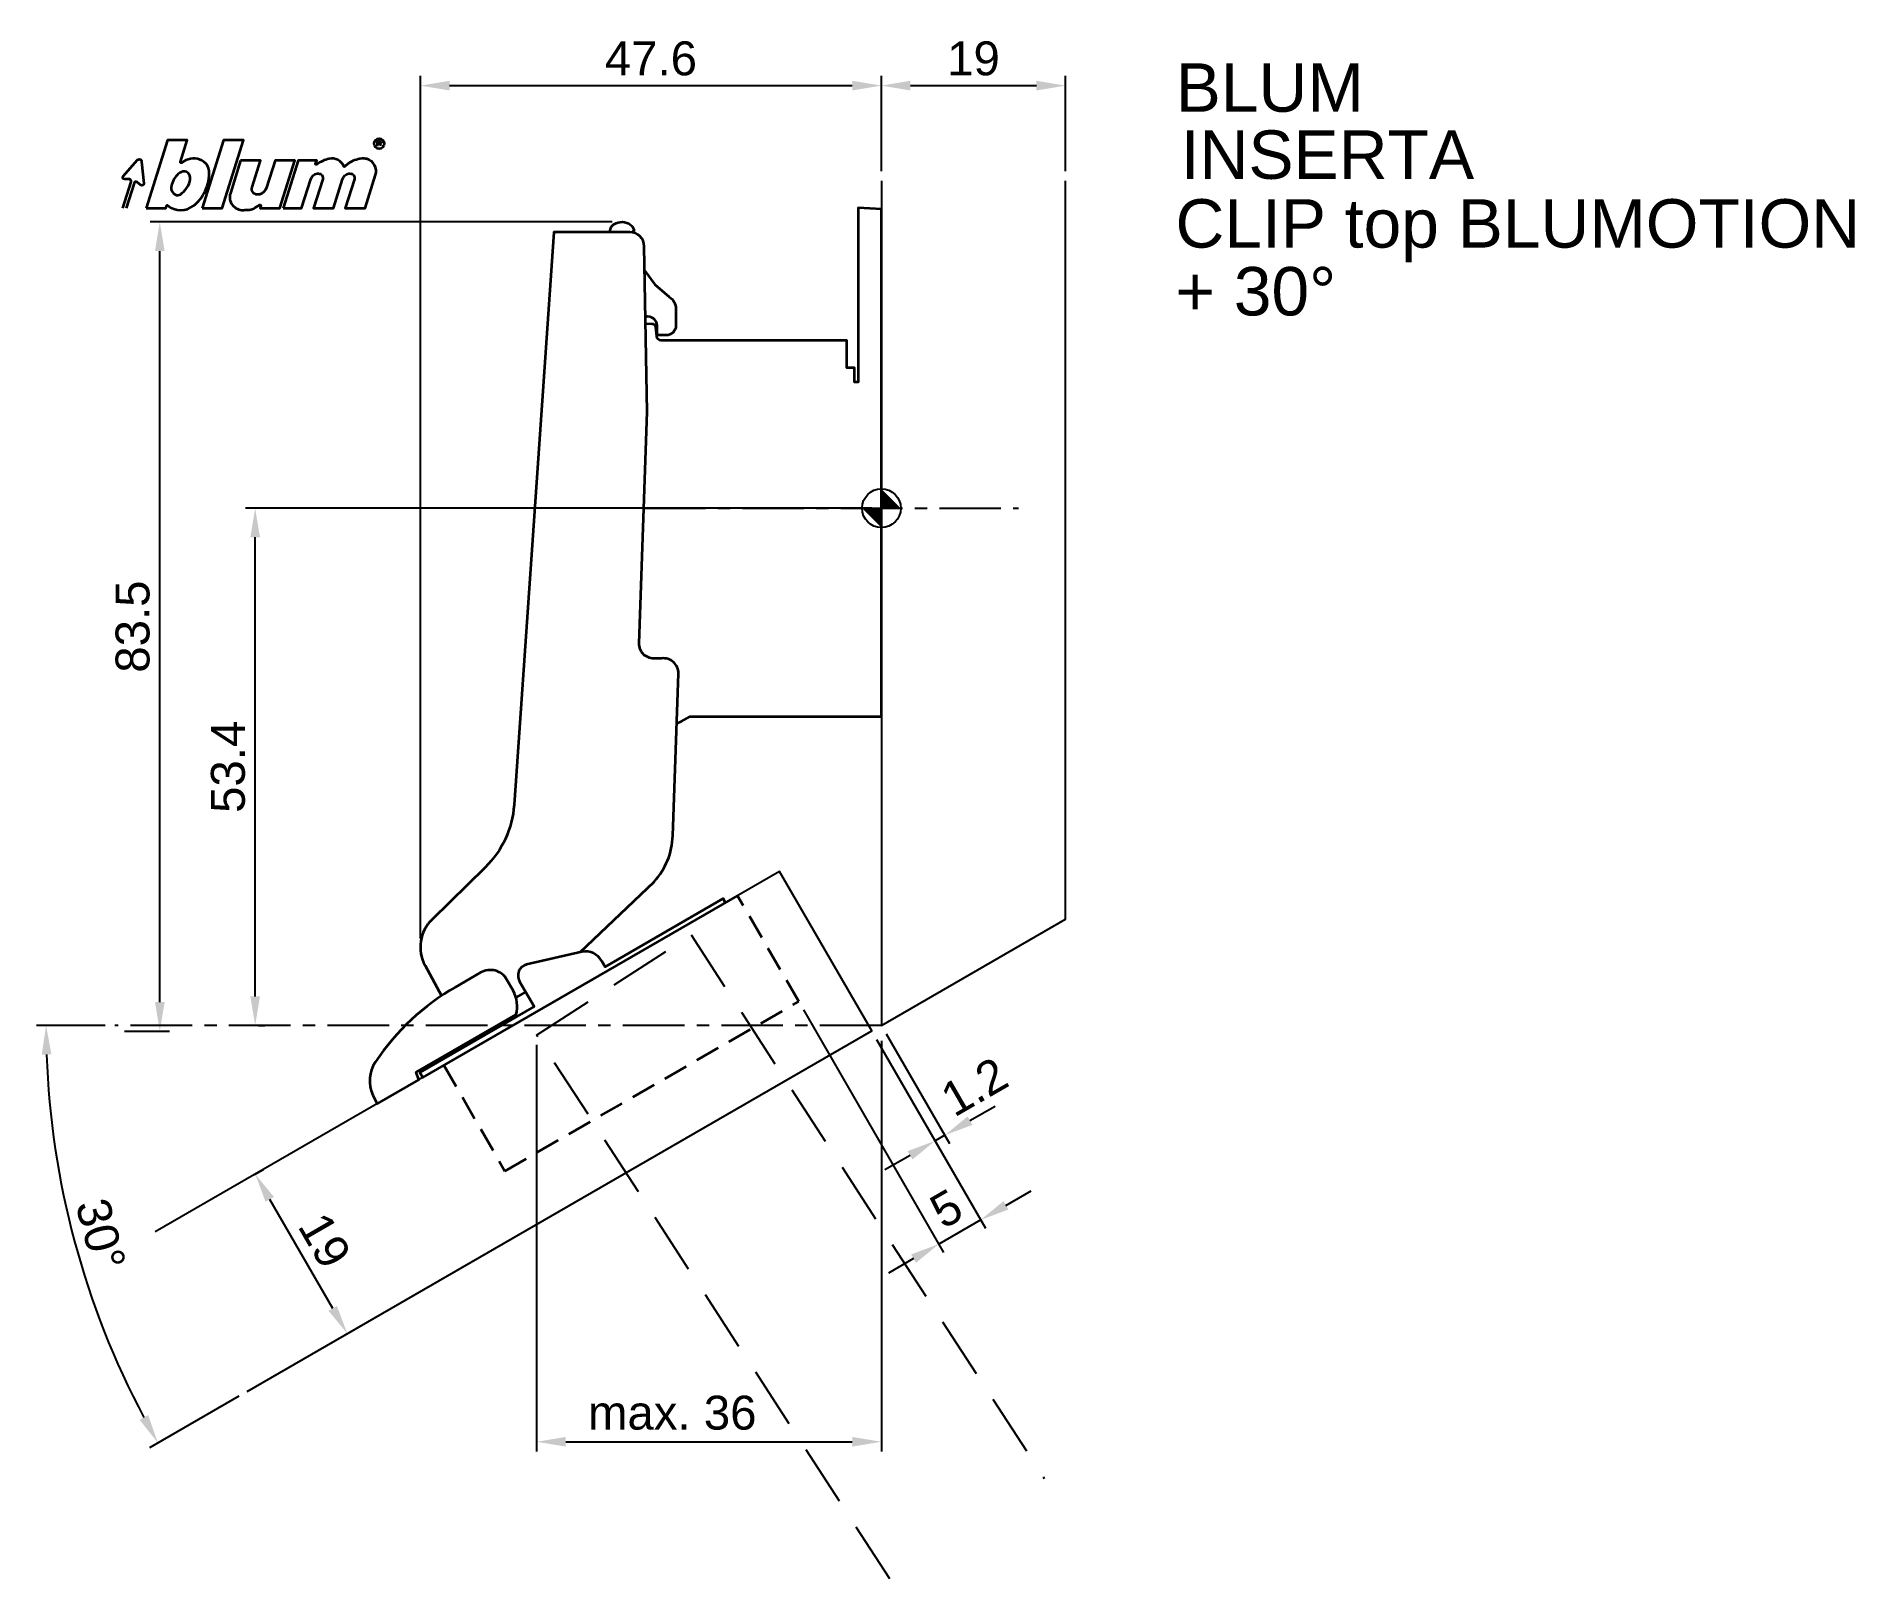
# Model space of a CAD drawing. Extents: x -87 to 100, y -110 to 49.
import ezdxf

# ---------------------------------------------------------------- set-up
doc = ezdxf.new("R2010")
doc.units = 0
doc.header["$PDMODE"] = 35
doc.header["$PDSIZE"] = 5
doc.linetypes.add('MITTE', pattern=[50.8, 31.75, -6.35, 6.35, -6.35])
doc.linetypes.add('STRICHLINIE', pattern=[19.05, 12.7, -6.35])
doc.layers.get('Defpoints').update_dxf_attribs({"linetype": 'CONTINUOUS'})
doc.layers.add('1', color=2, linetype='CONTINUOUS')
doc.layers.add('5', color=1, linetype='CONTINUOUS')
doc.layers.add('6', color=3, linetype='CONTINUOUS', lineweight=35)
doc.styles.add('Beschlag', font='ARIAL.TTF')
doc.dimstyles.new('Beschlag', dxfattribs={"dimtxt": 3.5, "dimasz": 3, "dimexe": 1, "dimexo": 1, "dimgap": 1, "dimtad": 1, "dimdec": 1, "dimdsep": 46, "dimtxsty": 'Beschlag', "dimcen": 2, "dimclrd": 256, "dimclre": 256, "dimclrt": 256, "dimadec": 1, "dimazin": 2, "dimtfac": 0.71, "dimtdec": 1, "dimtix": 1, "dimtmove": 2, "dimatfit": 0, "dimfxl": 0, "dimtolj": 1, "dimlwd": -1, "dimlwe": -1, "dimarcsym": 0})

# ---------------------------------------------------------------- blocks, each defined once
blk = doc.blocks.new('NullPunkt')
at = {"layer": '5'}
for points in [[(0, 2), (0, -2)], [(-2, 0), (2, 0)]]:
    blk.add_lwpolyline(points, dxfattribs=at)
blk.add_circle((0, 0), 2, dxfattribs=at)
for points in [[(0, 0), (-2, 0), (0, 2)], [(0, 0), (2, 0), (0, -2)]]:
    blk.add_solid(points, dxfattribs=at)
blk = doc.blocks.new('*D1')
at = {"layer": '1'}
for p, q in [((-1, 0), (-65.61, 0)), ((-64.61, -50.38), (-64.61, -3)), ((-64.25, -53.38), (-63.61, -53.38))]:
    blk.add_line(p, q, dxfattribs=at)
for points in [[(-65.11, -3), (-64.11, -3), (-64.61, 0)], [(-65.11, -50.38), (-64.11, -50.38), (-64.61, -53.38)]]:
    blk.add_solid(points, dxfattribs=at)
at = {"layer": 'Defpoints', "color": 0}
for p in [(-64.61, 0), (0, 0), (-65.25, -53.38)]:
    blk.add_point(p, dxfattribs=at)
at = {"layer": '1', "insert": (-67.4, -26.69), "char_height": 3.5, "attachment_point": 5, "rotation": 90, "style": 'Beschlag'}
blk.add_mtext('\\A1;53.4', dxfattribs=at)
blk = doc.blocks.new('*D2')
at = {"layer": '1'}
for p, q in [((-27.79, 29.54), (-75.45, 29.54)), ((-74.45, -50.97), (-74.45, 26.54)), ((-78.1, -53.97), (-73.45, -53.97))]:
    blk.add_line(p, q, dxfattribs=at)
for points in [[(-74.95, 26.54), (-73.95, 26.54), (-74.45, 29.54)], [(-74.95, -50.97), (-73.95, -50.97), (-74.45, -53.97)]]:
    blk.add_solid(points, dxfattribs=at)
at = {"layer": 'Defpoints', "color": 0}
for p in [(-74.45, 29.54), (-26.79, 29.54), (-79.1, -53.97)]:
    blk.add_point(p, dxfattribs=at)
at = {"layer": '1', "insert": (-77.24, -12.22), "char_height": 3.5, "attachment_point": 5, "rotation": 90, "style": 'Beschlag'}
blk.add_mtext('\\A1;83.5', dxfattribs=at)
blk = doc.blocks.new('*D3')
at = {"layer": '1'}
for p, q in [((-47.56, -44.41), (-47.56, 44.61)), ((-44.56, 43.61), (-3, 43.61)), ((0, 34.79), (0, 44.61))]:
    blk.add_line(p, q, dxfattribs=at)
for points in [[(-44.56, 44.11), (-44.56, 43.11), (-47.56, 43.61)], [(-3, 44.11), (-3, 43.11), (0, 43.61)]]:
    blk.add_solid(points, dxfattribs=at)
at = {"layer": 'Defpoints', "color": 0}
for p in [(0, 43.61), (0, 33.79), (-47.56, -45.41)]:
    blk.add_point(p, dxfattribs=at)
at = {"layer": '1', "insert": (-23.78, 46.4), "char_height": 3.5, "attachment_point": 5, "style": 'Beschlag'}
blk.add_mtext('\\A1;47.6', dxfattribs=at)
blk = doc.blocks.new('*D4')
at = {"layer": '1'}
for p, q in [((0, 34.79), (0, 44.61)), ((3, 43.61), (16, 43.61)), ((19, 34.79), (19, 44.61))]:
    blk.add_line(p, q, dxfattribs=at)
for points in [[(3, 44.11), (3, 43.11), (0, 43.61)], [(16, 44.11), (16, 43.11), (19, 43.61)]]:
    blk.add_solid(points, dxfattribs=at)
at = {"layer": 'Defpoints', "color": 0}
for p in [(19, 43.61), (0, 33.79), (19, 33.79)]:
    blk.add_point(p, dxfattribs=at)
at = {"layer": '1', "insert": (9.5, 46.4), "char_height": 3.5, "attachment_point": 5, "style": 'Beschlag'}
blk.add_mtext('\\A1;19', dxfattribs=at)
blk = doc.blocks.new('*D5')
at = {"layer": '1'}
for p, q in [((-35.57, -55.39), (-35.57, -97.35)), ((0, -54.97), (0, -97.35)), ((-32.57, -96.35), (-3, -96.35))]:
    blk.add_line(p, q, dxfattribs=at)
for points in [[(-32.57, -95.85), (-32.57, -96.85), (-35.57, -96.35)], [(-3, -95.85), (-3, -96.85), (0, -96.35)]]:
    blk.add_solid(points, dxfattribs=at)
at = {"layer": 'Defpoints', "color": 0}
for p in [(-35.57, -54.39), (0, -53.97), (0, -96.35)]:
    blk.add_point(p, dxfattribs=at)
at = {"layer": '1', "insert": (-21.58, -93.37), "char_height": 3.5, "attachment_point": 5, "style": 'Beschlag'}
blk.add_mtext('\\A1;max. 36', dxfattribs=at)
blk = doc.blocks.new('Logo_BLUM')
at = {"layer": '6', "color": 20, "linetype": 'Continuous'}
for points in [[(2.39, 0), (4.43, 0), (4.52, 0.26, -0.512391), (4.62, 0.29, 0.357881), (7.3, 0.25, 0.116336), (8.5, 1.76, 0.127435), (8.89, 3.85, 0.227045), (8.36, 4.79, 0.273775), (6.5, 4.93), (6.04, 4.67, -0.689828), (5.94, 4.76), (6.65, 7), (4.61, 7)], [(5.59, 3.39, 0.16703), (4.99, 2.14, 0.322673), (5.41, 1.39, 0.260102), (5.93, 1.42, 0.211929), (6.95, 3, 0.250706), (6.73, 3.62, 0.316796), (6.01, 3.72, 0.086595)], [(12.15, 4.9), (11.09, 1.53, 0.527578), (12.44, -0.2, -0.003338), (13.06, -0.17, 0.131781), (13.63, 0.02), (14.12, 0.32, -0.706223), (14.22, 0.24), (14.15, 0), (16.19, 0), (17.75, 4.9), (15.7, 4.9), (14.81, 2.11, -0.253672), (14.11, 1.42, -0.127823), (13.72, 1.42, -0.447747), (13.33, 2.15), (14.2, 4.9)], [(16.53, 0), (18.44, 0), (19.39, 3, -0.282196), (20.04, 3.56, -0.141376), (20.38, 3.52, -0.3938), (20.62, 2.99), (19.67, 0), (21.72, 0), (22.67, 3, -0.282189), (23.31, 3.56, -0.141385), (23.65, 3.52, -0.393792), (23.89, 2.99), (22.94, 0), (24.99, 0), (26.07, 3.42, 0.424526), (25.18, 5.07, 0.098115), (24.64, 5.11, 0.114777), (23.24, 4.6), (22.89, 4.28, -0.522588), (22.79, 4.31, 0.36711), (21.28, 5.09, 0.102012), (20, 4.5, -0.748324), (19.89, 4.58), (20, 4.9), (18.08, 4.9)]]:
    blk.add_lwpolyline(points, format="xyb", close=True, dxfattribs=at)
blk.add_lwpolyline([(8.18, 0), (10.23, 0), (12.45, 7), (10.4, 7)], close=True, dxfattribs=at)
for points in [[(26.26, 6.4), (26.26, 6.9), (26.52, 6.9, -0.975005), (26.53, 6.67, 0.014563), (26.45, 6.67), (26.26, 6.67), (26.45, 6.67), (26.52, 6.6), (26.57, 6.53), (26.62, 6.42)], [(0, 0), (0.86, 2.7, 0.480207), (0.67, 2.98), (0.19, 2.97, -0.689229), (0.05, 3.33), (1.49, 4.95, -0.685285), (1.94, 4.79), (2.15, 2.54, -0.636083), (1.84, 2.36), (1.47, 2.68, 0.560356), (1.16, 2.59), (0.34, 0)]]:
    blk.add_lwpolyline(points, format="xyb", dxfattribs=at)
blk.add_circle((26.44, 6.65), 0.527, dxfattribs=at)
blk = doc.blocks.new('*D22')
at = {"layer": '1'}
for p, q in [((-80.1, -53.38), (-87.18, -53.38)), ((-66.29, -91.65), (-75.5, -96.97))]:
    blk.add_line(p, q, dxfattribs=at)
blk.add_arc((0, -53.38), 86.18, 181.9945, 208.0055, dxfattribs=at)
for points in [[(-86.63, -56.39), (-85.63, -56.37), (-86.18, -53.38)], [(-75.65, -93.6), (-76.53, -94.09), (-74.64, -96.47)]]:
    blk.add_solid(points, dxfattribs=at)
at = {"layer": 'Defpoints', "color": 0}
for p in [(-79.1, -53.38), (-1, -53.95), (0, -53.38), (-84.87, -68.34), (-65.42, -91.15)]:
    blk.add_point(p, dxfattribs=at)
at = {"layer": '1', "insert": (-80.55, -74.96), "char_height": 3.5, "attachment_point": 5, "rotation": 285, "style": 'Beschlag'}
blk.add_mtext('\\A1;30°', dxfattribs=at)
blk = doc.blocks.new('*D23')
at = {"layer": '1'}
for p, q in [((-64.69, -68.78), (-63.74, -68.24)), ((-56.6, -82.59), (-63.1, -71.33)), ((-55.79, -85.59), (-54.24, -84.69))]:
    blk.add_line(p, q, dxfattribs=at)
for points in [[(-62.67, -71.08), (-63.54, -71.58), (-64.6, -68.74)], [(-56.17, -82.34), (-57.04, -82.84), (-55.1, -85.19)]]:
    blk.add_solid(points, dxfattribs=at)
at = {"layer": 'Defpoints', "color": 0}
for p in [(-65.55, -69.28), (-64.6, -68.74), (-56.66, -86.09)]:
    blk.add_point(p, dxfattribs=at)
at = {"layer": '1', "insert": (-57.44, -75.57), "char_height": 3.5, "attachment_point": 5, "rotation": 300, "style": 'Beschlag'}
blk.add_mtext('\\A1;19', dxfattribs=at)
blk = doc.blocks.new('*D24')
at = {"layer": '1'}
for p, q in [((-8.03, -51.78), (6.42, -76.81)), ((-0.5, -54.82), (10.75, -74.31)), ((12.85, -71.95), (15.45, -70.45)), ((10.25, -73.45), (5.92, -75.95)), ((3.32, -77.45), (0.73, -78.95))]:
    blk.add_line(p, q, dxfattribs=at)
for points in [[(12.6, -71.51), (13.1, -72.38), (10.25, -73.45)], [(3.07, -77.01), (3.57, -77.88), (5.92, -75.95)]]:
    blk.add_solid(points, dxfattribs=at)
at = {"layer": 'Defpoints', "color": 0}
for p in [(-8.53, -50.91), (-1, -53.95), (5.92, -75.95)]:
    blk.add_point(p, dxfattribs=at)
at = {"layer": '1', "insert": (6.7, -72.29), "char_height": 3.5, "attachment_point": 5, "rotation": 30, "style": 'Beschlag'}
blk.add_mtext('\\A1;5', dxfattribs=at)
blk = doc.blocks.new('*D25')
at = {"layer": '1'}
for p, q in [((0.5, -54.24), (7.04, -65.58)), ((-0.5, -54.82), (6.04, -66.16)), ((9.14, -63.21), (11.74, -61.71)), ((6.54, -64.71), (5.54, -65.29)), ((2.95, -66.79), (0.35, -68.29))]:
    blk.add_line(p, q, dxfattribs=at)
for points in [[(8.89, -62.78), (9.39, -63.65), (6.54, -64.71)], [(2.7, -66.36), (3.2, -67.22), (5.54, -65.29)]]:
    blk.add_solid(points, dxfattribs=at)
at = {"layer": 'Defpoints', "color": 0}
for p in [(-1, -53.95), (0, -53.38), (5.54, -65.29)]:
    blk.add_point(p, dxfattribs=at)
at = {"layer": '1', "insert": (9.58, -59.7), "char_height": 3.5, "attachment_point": 5, "rotation": 30, "style": 'Beschlag'}
blk.add_mtext('\\A1;1.2', dxfattribs=at)

msp = doc.modelspace()

# ---------------------------------------------------------------- linework, layer by layer
at = {"layer": '5', "linetype": 'MITTE', "ltscale": 0.2}
for p, q in [((-24.5, 0), (14.13, 0)), ((0, -53.38), (-79.1, -53.38))]:
    msp.add_line(p, q, dxfattribs=at)
at = {"layer": '5'}
for points in [[(0, 33.79), (0, -53.38), (19, -42.41), (19, 33.79)], [(-65.42, -91.15), (-1, -53.95), (-10.5, -37.5), (-74.92, -74.69)]]:
    msp.add_lwpolyline(points, dxfattribs=at)
at = {"layer": '5', "linetype": 'STRICHLINIE', "ltscale": 0.5}
msp.add_lwpolyline([(0.87, -110.48), (-35.57, -54.39), (-19.63, -44.04), (16.8, -100.13)], dxfattribs=at)
at = {"layer": '6'}
msp.add_line((-36.7, -49.91), (-37.71, -50.49), dxfattribs=at)
for points in [[(-21.12, -22.18), (-20.66, -22.03), (-19.74, -21.5), (0, -21.51), (0, 30.87), (-2.39, 31), (-2.39, 13), (-2.76, 13), (-2.76, 14.5), (-3.56, 14.5), (-3.56, 17.3), (-22.72, 17.3, -0.412304), (-23.18, 17.76), (-23.26, 18.67, 0.368342), (-23.67, 19), (-24.32, 19.01)], [(-31.07, -45.81), (-23.44, -38.55, 0.175913), (-21.52, -33.8), (-20.94, -17.06, 0.463352), (-22.68, -15.51), (-23.49, -15.51, -0.424475), (-24.99, -13.95), (-24.16, 9.94), (-24.46, 27.02, 0.409111), (-25.96, 28.49), (-33.78, 28.49), (-33.78, 28.49), (-37.9, -30.63, -0.183534), (-40.88, -37.08), (-46.36, -42.44, 0.334595), (-47.08, -47.2), (-45.39, -50.32)], [(-28, 28.49), (-28, 28.5, -0.303332), (-27.38, 29.42, -0.299365), (-25.7, 29.1), (-25.52, 28.68), (-25.7, 28.5), (-25.67, 28.47)], [(-24.41, 24.48), (-23.38, 23.08), (-21.88, 21.8, -0.260194), (-21.2, 20.55), (-21.2, 18.85, -0.412484), (-22.2, 17.85), (-22.85, 17.85, -0.458058), (-23.15, 18.15), (-23.15, 18.85, 0.500846), (-24.33, 19.73, -1.748728)], [(-16.09, -40.73), (-16.34, -40.29), (-28.5, -47.32), (-28.83, -46.75, 0.312987), (-30.9, -45.77), (-36.62, -47.08, 0.486363), (-37.33, -48.84), (-35.83, -51.43), (-35.83, -51.43), (-47.61, -58.23), (-47.31, -58.75), (-14.83, -40)]]:
    msp.add_lwpolyline(points, format="xyb", dxfattribs=at)
at = {"layer": '6', "linetype": 'STRICHLINIE', "ltscale": 0.2}
msp.add_lwpolyline([(-45.14, -57.5), (-38.84, -68.41), (-8.53, -50.91), (-14.83, -40)], dxfattribs=at)
at = {"layer": '6', "flags": 128}
msp.add_lwpolyline([(-38.63, -48.66, 0.414214), (-41.36, -47.93), (-43.94, -49.42, 0.114125), (-52.2, -57.14, 0.262579), (-52.47, -60.57), (-52.04, -61.48), (-47.71, -58.98), (-47.99, -58.22), (-37.68, -52.27, 0.191102), (-38, -49.79), (-38.63, -48.66)], format="xyb", dxfattribs=at)

# ---------------------------------------------------------------- block references
at = {"layer": '5', "rotation": 90}
msp.add_blockref('NullPunkt', (0, 0), dxfattribs=at)
at = {"layer": '6'}
msp.add_blockref('Logo_BLUM', (-78.26, 30.97), dxfattribs=at)

# ---------------------------------------------------------------- texts
at = {"layer": '1', "linetype": 'Continuous', "style": 'Beschlag'}
for s, p in [('BLUM', (30.36, 40.91)), ('CLIP top BLUMOTION', (30.34, 26.89)), ('+ 30%%D', (30.34, 19.89))]:
    msp.add_text(s, height=5, dxfattribs=at).set_placement(p)
at = {"layer": '1', "insert": (30.88, 38.99), "char_height": 5, "width": 110.7908, "attachment_point": 1, "style": 'Beschlag'}
msp.add_mtext('INSERTA', dxfattribs=at)

# ---------------------------------------------------------------- dimensions: what is measured, and where the dimension line sits
at = {"layer": '1'}
for base, p1, p2, angle, picture, middle in [((0, 43.61), (-47.56, -45.41), (0, 33.79), 180, '*D3', (-23.78, 46.4)), ((19, 43.61), (0, 33.79), (19, 33.79), 180, '*D4', (9.5, 46.4)), ((-74.45, 29.54), (-79.1, -53.97), (-26.79, 29.54), 90, '*D2', (-77.24, -12.22)), ((-64.61, 0), (-65.25, -53.38), (0, 0), 90, '*D1', (-67.4, -26.69)), ((5.92, -75.95), (-1, -53.95), (-8.53, -50.91), 30, '*D24', (6.7, -72.29)), ((-64.6, -68.74), (-56.66, -86.09), (-65.55, -69.28), 120, '*D23', (-57.44, -75.57))]:
    dim = msp.add_linear_dim(base=base, p1=p1, p2=p2, angle=angle, dimstyle='Beschlag', dxfattribs=at)
    dim.commit()
    dim.dimension.update_dxf_attribs({"geometry": picture, "text_midpoint": middle})
dim = msp.add_angular_dim_2l(base=(-84.87, -68.34), line1=((-65.42, -91.15), (-1, -53.95)), line2=((0, -53.38), (-79.1, -53.38)), dimstyle='Beschlag', dxfattribs=at)
dim.commit()
dim.dimension.update_dxf_attribs({"geometry": '*D22', "text_midpoint": (-80.55, -74.96)})
dim = msp.add_linear_dim(base=(0, -96.35), p1=(-35.57, -54.39), p2=(0, -53.97), angle=180, text='max. 36', dimstyle='Beschlag', dxfattribs=at)
dim.commit()
dim.dimension.update_dxf_attribs({"geometry": '*D5', "text_midpoint": (-21.58, -93.37), "dimtype": 160})
dim = msp.add_linear_dim(base=(5.54, -65.29), p1=(0, -53.38), p2=(-1, -53.95), angle=30, dimstyle='Beschlag', dxfattribs=at)
dim.commit()
dim.dimension.update_dxf_attribs({"geometry": '*D25', "text_midpoint": (9.58, -59.7), "dimtype": 160})

doc.saveas('drawing.dxf')
